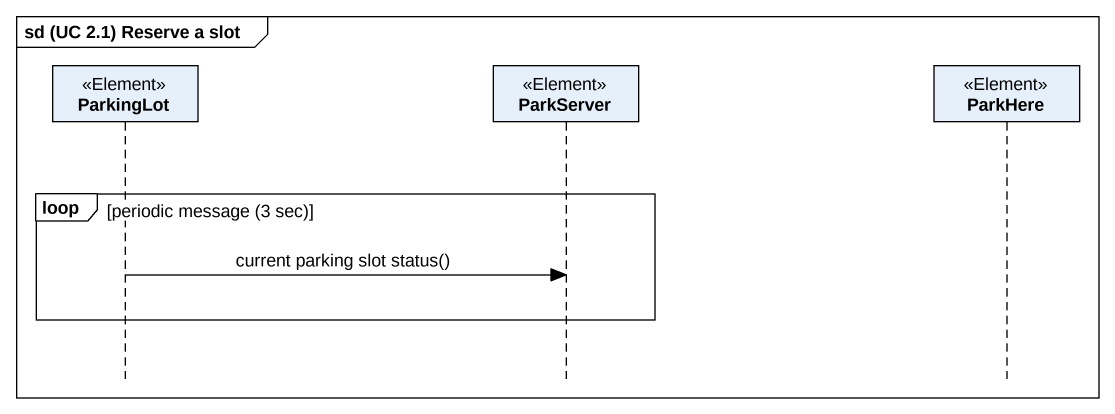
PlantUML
@startuml
mainframe sd (UC 2.1) Reserve a slot
hide footbox
participant ParkingLot <<Element>>
participant ParkServer <<Element>>
participant ParkHere <<Element>>

loop periodic message (3 sec)
  ParkingLot -> ParkServer : current parking slot status()
end
@enduml
